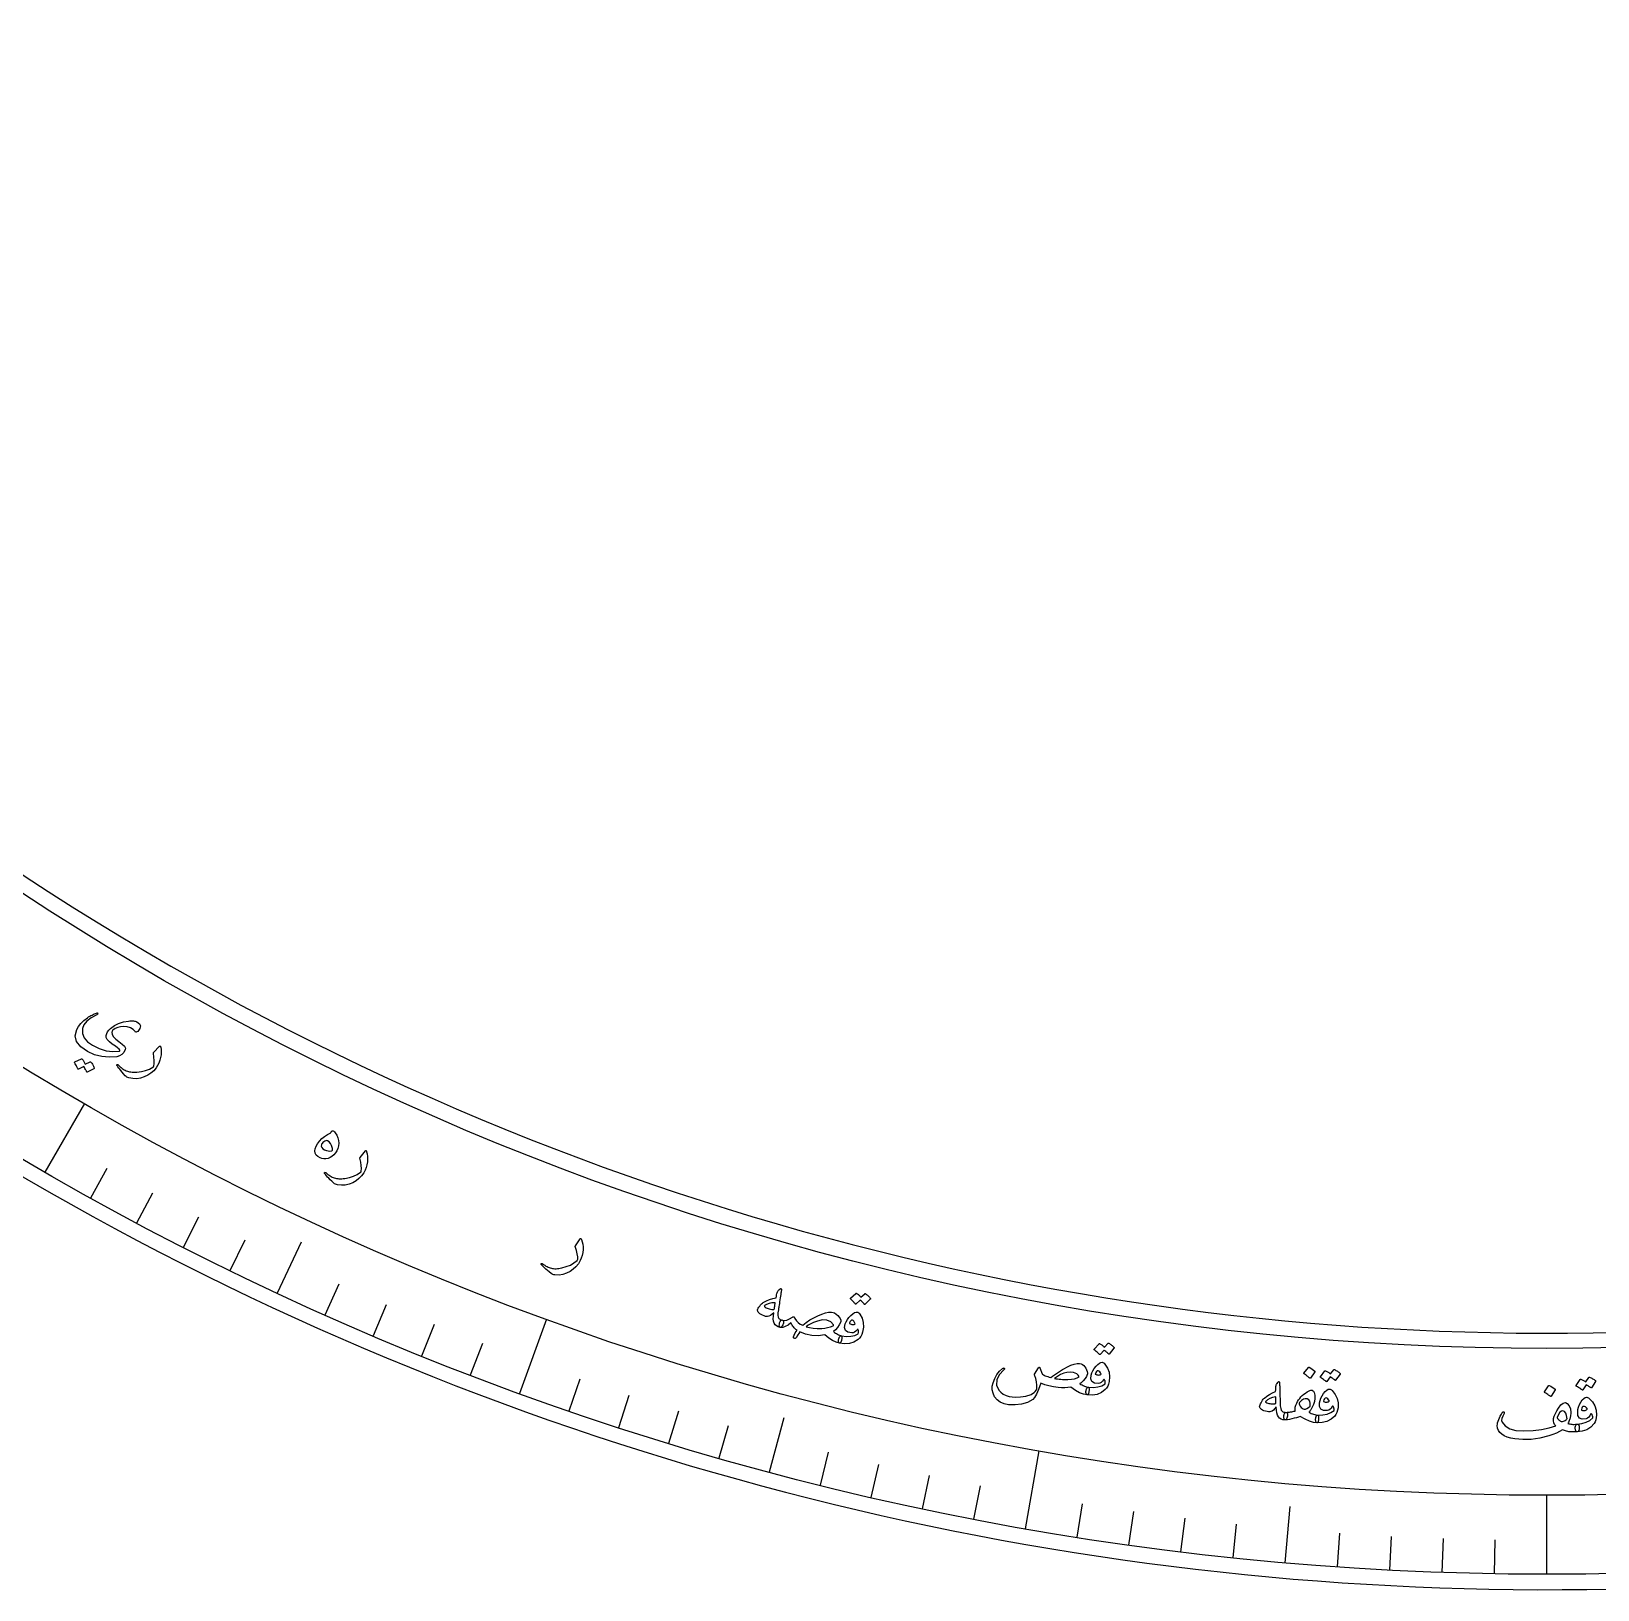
# Model space of a CAD drawing. Header units: millimetres. Extents: x -83 to 83, y -82 to 91.
# Drawn here: x -41.42 to 1.39, y -82.5 to -39.9 of the extents above; entities that cross this region are included whole.
import ezdxf

# ---------------------------------------------------------------- set-up
doc = ezdxf.new("R2010")
doc.units = ezdxf.units.MM
for name, color, linetype in [('CUT_INNER', 6, 'Continuous'), ('CUT_OUTER', 1, 'Continuous'), ('ENGRAVE', 7, 'Continuous'), ('ENGRAVE_FINE', 8, 'Continuous'), ('TEXT', 5, 'Continuous')]:
    doc.layers.add(name, color=color, linetype=linetype)

msp = doc.modelspace()

# ---------------------------------------------------------------- linework, layer by layer
at = {"layer": 'CUT_INNER'}
for centre, radius, start, end in [((-0.0003, -0.0001), 75.4873, 92.267929, 240.117327), ((0, 0), 75.4875, 240.117188, 87.539063)]:
    msp.add_arc(centre, radius, start, end, dxfattribs=at)
at = {"layer": 'CUT_OUTER'}
msp.add_arc((0, 0), 82.5, 179.648438, 0, dxfattribs=at)
at = {"layer": 'ENGRAVE'}
for points in [[(-41.0396, -71.0827), (-39.9597, -69.2122)], [(-34.6882, -74.3891), (-34.0362, -72.9909)], [(-28.0728, -77.1293), (-27.334, -75.0997)], [(-21.2437, -79.2825), (-20.8444, -77.7923)], [(-14.2529, -80.8323), (-13.8779, -78.7052)], [(0, -82.0793), (0, -79.9194)], [(-7.1537, -81.7669), (-7.0192, -80.23)]]:
    msp.add_lwpolyline(points, dxfattribs=at)
for radius in [82.0793, 79.9194, 75.9082]:
    msp.add_circle((0, 0), radius, dxfattribs=at)
at = {"layer": 'ENGRAVE_FINE'}
for points in [[(-39.7928, -71.7881), (-39.344, -70.9785)], [(-38.5339, -72.4717), (-38.0993, -71.6544)], [(-37.2632, -73.1331), (-36.843, -72.3084)], [(-35.9812, -73.7723), (-35.5754, -72.9404)], [(-33.3846, -74.9831), (-33.0081, -74.1375)], [(-32.0709, -75.5543), (-31.7092, -74.7023)], [(-30.7474, -76.1026), (-30.4007, -75.2443)], [(-29.4146, -76.6276), (-29.0828, -75.7634)], [(-26.7224, -77.6075), (-26.421, -76.7322)], [(-25.3639, -78.062), (-25.0778, -77.1817)], [(-23.9977, -78.4928), (-23.727, -77.6076)], [(-22.6241, -78.8996), (-22.369, -78.0098)], [(-19.8568, -79.6411), (-19.6328, -78.743)], [(-18.4638, -79.9756), (-18.2556, -79.0736)], [(-17.0652, -80.2856), (-16.8728, -79.3802)], [(-15.6615, -80.5712), (-15.4848, -79.6626)], [(-12.84, -81.0687), (-12.6952, -80.1545)], [(-11.4232, -81.2805), (-11.2944, -80.3638)], [(-10.0029, -81.4674), (-9.8901, -80.5487)], [(-8.5796, -81.6296), (-8.4829, -80.709)], [(-5.7256, -81.8793), (-5.661, -80.9559)], [(-4.2957, -81.9668), (-4.2473, -81.0424)], [(-2.8645, -82.0292), (-2.8322, -81.1042)], [(-1.4325, -82.0667), (-1.4163, -81.1412)]]:
    msp.add_lwpolyline(points, dxfattribs=at)
at = {"layer": 'TEXT'}
for points in [[(-38.5837, -67.2406), (-38.6358, -67.1819), (-38.7073, -67.1396), (-38.7982, -67.1136), (-38.9085, -67.1039), (-38.9861, -67.1105), (-39.0589, -67.1299), (-39.1268, -67.1621), (-39.1899, -67.2071), (-39.1998, -67.2178), (-39.2074, -67.2303), (-39.2129, -67.2448), (-39.2161, -67.2613), (-39.2093, -67.3224), (-39.1748, -67.3855), (-39.1126, -67.4506), (-39.0227, -67.5176), (-38.9334, -67.5827), (-38.8747, -67.6409), (-38.8469, -67.6923), (-38.8498, -67.737), (-38.8898, -67.8111), (-38.9416, -67.8679), (-39.0052, -67.9072), (-39.0806, -67.9291), (-39.2892, -67.9441), (-39.4924, -67.9261), (-39.69, -67.8752), (-39.8818, -67.7913), (-40.0693, -67.6625), (-40.1807, -67.5179), (-40.2161, -67.3578), (-40.1757, -67.1824), (-40.1302, -67.1), (-40.0661, -67.0194), (-39.9835, -66.9404), (-39.8824, -66.863), (-39.8515, -66.8432), (-39.8208, -66.8245), (-39.7904, -66.8071), (-39.7601, -66.7908), (-39.7299, -66.7757), (-39.6996, -66.7618), (-39.669, -66.7489), (-39.6383, -66.7371), (-39.6235, -66.7335), (-39.6129, -66.7348), (-39.6065, -66.7409), (-39.6043, -66.7519), (-39.606, -66.763), (-39.6104, -66.7724), (-39.6176, -66.7803), (-39.6275, -66.7865), (-39.7871, -66.8694), (-39.906, -66.9591), (-39.9841, -67.0556), (-40.0212, -67.159), (-40.0207, -67.2916), (-39.9755, -67.4117), (-39.8854, -67.5193), (-39.7505, -67.6142), (-39.5605, -67.7063), (-39.3751, -67.7648), (-39.1947, -67.7895), (-39.0193, -67.7807), (-39.0076, -67.7781), (-39.0007, -67.7727), (-38.9985, -67.7647), (-39.0012, -67.7538), (-39.0207, -67.7253), (-39.0612, -67.6873), (-39.1226, -67.6398), (-39.205, -67.5828), (-39.2866, -67.521), (-39.3418, -67.4618), (-39.3706, -67.4052), (-39.3731, -67.3513), (-39.358, -67.2985), (-39.3331, -67.2484), (-39.2984, -67.2011), (-39.2539, -67.1564), (-39.149, -67.0789), (-39.0319, -67.0195), (-38.9025, -66.9781), (-38.761, -66.9547), (-38.7247, -66.9507), (-38.6906, -66.9487), (-38.6587, -66.9488), (-38.629, -66.951), (-38.6016, -66.955), (-38.5764, -66.9607), (-38.5535, -66.9681), (-38.5329, -66.9771), (-38.4612, -67.0278), (-38.4338, -67.0878), (-38.4508, -67.1574), (-38.5123, -67.2363), (-38.5348, -67.2542), (-38.5542, -67.2609), (-38.5705, -67.2563), (-38.5837, -67.2406)], [(-39.8132, -68.0669), (-39.8092, -68.0659), (-39.8048, -68.0665), (-39.7999, -68.0687), (-39.7947, -68.0724), (-39.7791, -68.0914), (-39.7645, -68.1107), (-39.7511, -68.1304), (-39.7387, -68.1505), (-39.7273, -68.1712), (-39.7168, -68.1926), (-39.7073, -68.2149), (-39.6987, -68.2379), (-39.698, -68.2438), (-39.6991, -68.249), (-39.7022, -68.2534), (-39.7072, -68.257), (-39.8927, -68.3518), (-39.8966, -68.3523), (-39.9005, -68.35), (-39.9045, -68.3449), (-39.9087, -68.3372), (-39.9109, -68.3309), (-39.9152, -68.3216), (-39.9215, -68.3094), (-39.9297, -68.2941), (-39.94, -68.2757), (-39.9524, -68.2538), (-39.9668, -68.2286), (-39.9833, -68.1999), (-40.1292, -68.2721), (-40.1349, -68.2737), (-40.1399, -68.2719), (-40.1444, -68.2667), (-40.1483, -68.2582), (-40.1516, -68.2509), (-40.1571, -68.2397), (-40.1647, -68.2245), (-40.1744, -68.2054), (-40.1865, -68.1822), (-40.2012, -68.1548), (-40.2184, -68.1232), (-40.2383, -68.0873), (-40.2397, -68.0825), (-40.2393, -68.0787), (-40.2372, -68.0759), (-40.2333, -68.0742), (-40.0488, -67.9875), (-40.0448, -67.9865), (-40.0404, -67.9871), (-40.0356, -67.9893), (-40.0303, -67.993), (-40.0166, -68.0084), (-40.0039, -68.0243), (-39.9922, -68.0408), (-39.9815, -68.0579), (-39.9718, -68.0754), (-39.9629, -68.0932), (-39.9549, -68.1114), (-39.9477, -68.1299)], [(-37.9155, -67.6435), (-37.9123, -67.6404), (-37.9093, -67.6383), (-37.9065, -67.6371), (-37.9038, -67.6368), (-37.8979, -67.6394), (-37.8924, -67.6458), (-37.8874, -67.6559), (-37.8827, -67.6697), (-37.8705, -67.7339), (-37.8671, -67.8021), (-37.8724, -67.8743), (-37.8865, -67.9505), (-37.908, -68.0289), (-37.9356, -68.1027), (-37.9691, -68.1718), (-38.0087, -68.2363), (-38.0751, -68.3132), (-38.1512, -68.38), (-38.2372, -68.4368), (-38.3329, -68.4834), (-38.4351, -68.5169), (-38.5394, -68.5322), (-38.6456, -68.5295), (-38.7539, -68.5086), (-38.7812, -68.5), (-38.8063, -68.4875), (-38.8294, -68.4713), (-38.8503, -68.4513), (-38.8954, -68.4001), (-38.9358, -68.3532), (-38.9715, -68.3109), (-39.0026, -68.273), (-39.0288, -68.2397), (-39.05, -68.211), (-39.0664, -68.1869), (-39.0779, -68.1674), (-39.0797, -68.1624), (-39.0805, -68.158), (-39.0803, -68.1541), (-39.0791, -68.1508), (-39.0765, -68.1471), (-39.0732, -68.1442), (-39.0694, -68.1419), (-39.065, -68.1403), (-39.0602, -68.1398), (-39.0554, -68.1411), (-39.0505, -68.1441), (-39.0456, -68.1487), (-39.0162, -68.1777), (-38.9874, -68.2043), (-38.9592, -68.2283), (-38.9316, -68.2498), (-38.9042, -68.2689), (-38.877, -68.2859), (-38.8498, -68.3006), (-38.8227, -68.3131), (-38.7946, -68.3236), (-38.7644, -68.3326), (-38.7321, -68.3399), (-38.6977, -68.3455), (-38.6612, -68.3494), (-38.6224, -68.3513), (-38.5814, -68.3514), (-38.5382, -68.3495), (-38.4122, -68.336), (-38.2962, -68.3096), (-38.1901, -68.2701), (-38.0939, -68.2178), (-38.087, -68.2131), (-38.081, -68.2065), (-38.076, -68.1981), (-38.0719, -68.1879), (-38.0615, -68.1195), (-38.0598, -68.038), (-38.0665, -67.9435), (-38.0816, -67.836), (-38.0815, -67.8298), (-38.0806, -67.8247), (-38.079, -67.8206), (-38.0766, -67.8176)], [(-33.196, -69.9603), (-33.1743, -69.9605), (-33.1534, -69.9683), (-33.1332, -69.9838), (-33.1138, -70.0069), (-33.0717, -70.0775), (-33.0418, -70.1493), (-33.0242, -70.2223), (-33.0188, -70.2965), (-33.0247, -70.3685), (-33.0419, -70.4367), (-33.0705, -70.5012), (-33.1103, -70.562), (-33.1551, -70.6135), (-33.2034, -70.6553), (-33.2551, -70.6875), (-33.3105, -70.7101), (-33.3668, -70.7226), (-33.4218, -70.7245), (-33.4754, -70.716), (-33.5275, -70.6969), (-33.5905, -70.6612), (-33.6351, -70.6176), (-33.661, -70.5663), (-33.6685, -70.5071), (-33.6595, -70.4438), (-33.6355, -70.3777), (-33.5964, -70.309), (-33.5423, -70.2375), (-33.4766, -70.1679), (-33.4038, -70.1067), (-33.3241, -70.054), (-33.2372, -70.0097), (-33.2339, -70.0073), (-33.2299, -70.0023), (-33.2254, -69.9947), (-33.2202, -69.9845), (-33.2143, -69.9736), (-33.2082, -69.966), (-33.2021, -69.9615), (-33.196, -69.9603)], [(-33.21, -70.5024), (-33.1961, -70.4955), (-33.1883, -70.482), (-33.1866, -70.4618), (-33.191, -70.4348), (-33.2146, -70.3593), (-33.2442, -70.3), (-33.2798, -70.257), (-33.3215, -70.2302), (-33.3444, -70.2239), (-33.3693, -70.226), (-33.3963, -70.2363), (-33.4253, -70.255), (-33.452, -70.2772), (-33.4722, -70.2984), (-33.4858, -70.3186), (-33.4928, -70.3378), (-33.4943, -70.3785), (-33.4807, -70.4145), (-33.452, -70.4458), (-33.4083, -70.4725), (-33.3559, -70.4933), (-33.3054, -70.5052), (-33.2568, -70.5082), (-33.21, -70.5024)], [(-32.2894, -70.5026), (-32.2865, -70.4993), (-32.2837, -70.497), (-32.281, -70.4955), (-32.2783, -70.495), (-32.2722, -70.4971), (-32.2662, -70.5031), (-32.2604, -70.5127), (-32.2546, -70.5261), (-32.2372, -70.5891), (-32.2282, -70.6568), (-32.2277, -70.7291), (-32.2355, -70.8062), (-32.2506, -70.8862), (-32.2721, -70.9619), (-32.2999, -71.0336), (-32.3341, -71.1011), (-32.394, -71.1831), (-32.4645, -71.2559), (-32.5455, -71.3194), (-32.6371, -71.3737), (-32.7363, -71.4153), (-32.839, -71.4392), (-32.9451, -71.4451), (-33.0547, -71.4331), (-33.0826, -71.4266), (-33.1087, -71.4163), (-33.1329, -71.402), (-33.1554, -71.3838), (-33.2046, -71.3364), (-33.2487, -71.293), (-33.2877, -71.2537), (-33.3217, -71.2185), (-33.3505, -71.1874), (-33.3741, -71.1605), (-33.3923, -71.1378), (-33.4053, -71.1194), (-33.4075, -71.1145), (-33.4087, -71.1101), (-33.4088, -71.1063), (-33.4079, -71.1029), (-33.4056, -71.099), (-33.4026, -71.0958), (-33.399, -71.0932), (-33.3947, -71.0912), (-33.39, -71.0904), (-33.3851, -71.0913), (-33.38, -71.0938), (-33.3747, -71.0981), (-33.3431, -71.1246), (-33.3122, -71.1487), (-33.2821, -71.1703), (-33.2528, -71.1895), (-33.224, -71.2064), (-33.1955, -71.2211), (-33.1672, -71.2335), (-33.1392, -71.2438), (-33.1103, -71.252), (-33.0795, -71.2585), (-33.0467, -71.2631), (-33.012, -71.2659), (-32.9752, -71.2668), (-32.9364, -71.2656), (-32.8955, -71.2623), (-32.8526, -71.257), (-32.7282, -71.2333), (-32.6147, -71.1974), (-32.5122, -71.1495), (-32.4206, -71.0896), (-32.414, -71.0843), (-32.4086, -71.0773), (-32.4043, -71.0685), (-32.401, -71.0579), (-32.3963, -70.9889), (-32.4011, -70.9076), (-32.4155, -70.8139), (-32.4394, -70.708), (-32.4397, -70.7018), (-32.4392, -70.6966), (-32.4379, -70.6925), (-32.4359, -70.6893)], [(-26.4214, -72.905), (-26.4187, -72.9015), (-26.4161, -72.8989), (-26.4135, -72.8972), (-26.411, -72.8965), (-26.4047, -72.8981), (-26.3982, -72.9035), (-26.3916, -72.9127), (-26.3848, -72.9256), (-26.3623, -72.9869), (-26.3478, -73.0536), (-26.3413, -73.1257), (-26.3428, -73.2032), (-26.3514, -73.2841), (-26.3666, -73.3614), (-26.3884, -73.435), (-26.417, -73.5051), (-26.47, -73.5917), (-26.5343, -73.6701), (-26.6099, -73.74), (-26.6968, -73.8015), (-26.7922, -73.8512), (-26.8926, -73.8833), (-26.9979, -73.8978), (-27.108, -73.8948), (-27.1364, -73.8907), (-27.1632, -73.8825), (-27.1886, -73.8703), (-27.2124, -73.854), (-27.2653, -73.8107), (-27.3128, -73.7711), (-27.3549, -73.7351), (-27.3917, -73.7028), (-27.423, -73.6741), (-27.4486, -73.6493), (-27.4687, -73.6282), (-27.4831, -73.6108), (-27.4858, -73.6062), (-27.4873, -73.6019), (-27.4877, -73.5981), (-27.487, -73.5946), (-27.4851, -73.5906), (-27.4824, -73.5871), (-27.479, -73.5842), (-27.4748, -73.5819), (-27.4702, -73.5807), (-27.4652, -73.5812), (-27.46, -73.5833), (-27.4544, -73.5871), (-27.4207, -73.611), (-27.388, -73.6325), (-27.3562, -73.6516), (-27.3254, -73.6683), (-27.2953, -73.6828), (-27.2657, -73.695), (-27.2365, -73.7052), (-27.2077, -73.7131), (-27.1783, -73.7189), (-27.1471, -73.7229), (-27.114, -73.7248), (-27.0792, -73.7248), (-27.0425, -73.7227), (-27.0039, -73.7183), (-26.9634, -73.7117), (-26.921, -73.7028), (-26.799, -73.6691), (-26.6888, -73.6241), (-26.5905, -73.5679), (-26.5041, -73.5007), (-26.498, -73.4949), (-26.4932, -73.4875), (-26.4896, -73.4783), (-26.4872, -73.4675), (-26.4881, -73.3984), (-26.4996, -73.3177), (-26.5216, -73.2256), (-26.554, -73.1219), (-26.5549, -73.1158), (-26.5548, -73.1106), (-26.5539, -73.1063), (-26.5521, -73.103)], [(-20.9505, -74.2777), (-20.9337, -74.2675), (-20.923, -74.2687), (-20.9185, -74.2813), (-20.9203, -74.3054), (-20.9226, -74.3196), (-20.9256, -74.3393), (-20.9293, -74.3645), (-20.9336, -74.3951), (-20.9388, -74.4316), (-20.9451, -74.474), (-20.9524, -74.5224), (-20.9608, -74.5768), (-20.9691, -74.6303), (-20.9765, -74.6782), (-20.9831, -74.7205), (-20.9888, -74.7571), (-20.9936, -74.788), (-20.9976, -74.8131), (-21.0007, -74.8322), (-21.0028, -74.8455), (-21.0141, -74.9296), (-21.0154, -74.9971), (-21.0065, -75.048), (-20.9875, -75.0822), (-20.9718, -75.0978), (-20.9511, -75.1109), (-20.9255, -75.1215), (-20.8951, -75.1295), (-20.8779, -75.1374), (-20.8665, -75.15), (-20.861, -75.1673), (-20.8612, -75.1892), (-20.8661, -75.2143), (-20.8738, -75.239), (-20.8844, -75.2631), (-20.8979, -75.2868), (-20.9121, -75.3062), (-20.9257, -75.3198), (-20.9385, -75.3276), (-20.9507, -75.3296), (-21.0091, -75.3127), (-21.0565, -75.2881), (-21.0931, -75.2557), (-21.1187, -75.2155), (-21.1348, -75.1626), (-21.1419, -75.097), (-21.14, -75.0186), (-21.129, -74.9274), (-21.1754, -74.9717), (-21.2192, -75.0044), (-21.2603, -75.0256), (-21.2988, -75.0352), (-21.3276, -75.0344), (-21.36, -75.028), (-21.3958, -75.0162), (-21.4353, -74.9988), (-21.4757, -74.9767), (-21.5088, -74.9549), (-21.5343, -74.9335), (-21.5525, -74.9123), (-21.5653, -74.889), (-21.5718, -74.8666), (-21.5719, -74.8451), (-21.5657, -74.8245), (-21.5531, -74.8002), (-21.5362, -74.7742), (-21.5148, -74.7464), (-21.4891, -74.7169), (-21.4615, -74.6878), (-21.4381, -74.6649), (-21.419, -74.6484), (-21.4041, -74.6381), (-21.3269, -74.6008), (-21.2452, -74.5683), (-21.1591, -74.5406), (-21.0684, -74.5178), (-21.0592, -74.4743), (-21.0509, -74.437), (-21.0434, -74.4057), (-21.0367, -74.3804), (-21.0295, -74.3597), (-21.0204, -74.3419), (-21.0095, -74.327), (-20.9967, -74.315)], [(-18.6415, -74.4078), (-18.6381, -74.4057), (-18.6338, -74.405), (-18.6287, -74.4057), (-18.6228, -74.4077), (-18.6031, -74.4214), (-18.5843, -74.4358), (-18.5664, -74.4508), (-18.5494, -74.4665), (-18.5332, -74.483), (-18.5177, -74.5005), (-18.5029, -74.5191), (-18.4887, -74.5386), (-18.4864, -74.5441), (-18.4861, -74.5494), (-18.4878, -74.5544), (-18.4915, -74.5593), (-18.6401, -74.7031), (-18.6436, -74.7046), (-18.6479, -74.7035), (-18.653, -74.6998), (-18.659, -74.6936), (-18.6628, -74.6883), (-18.6693, -74.6806), (-18.6784, -74.6707), (-18.6902, -74.6584), (-18.7048, -74.6437), (-18.7222, -74.6263), (-18.7425, -74.6063), (-18.7656, -74.5836), (-18.883, -74.6944), (-18.8879, -74.6975), (-18.8932, -74.6972), (-18.8987, -74.6935), (-18.9046, -74.6865), (-18.9097, -74.6805), (-18.9179, -74.6713), (-18.929, -74.6589), (-18.9432, -74.6434), (-18.9607, -74.6247), (-18.9818, -74.6027), (-19.0064, -74.5774), (-19.0346, -74.5487), (-19.0372, -74.5445), (-19.0379, -74.5408), (-19.0366, -74.5375), (-19.0334, -74.5348), (-18.8836, -74.3991), (-18.8801, -74.397), (-18.8758, -74.3963), (-18.8707, -74.397), (-18.8648, -74.3991), (-18.8478, -74.4099), (-18.8317, -74.4215), (-18.8163, -74.4339), (-18.8017, -74.4472), (-18.7879, -74.4612), (-18.7748, -74.4757), (-18.7625, -74.4908), (-18.7509, -74.5064)], [(-21.0911, -74.6576), (-21.1793, -74.6625), (-21.2571, -74.6771), (-21.3245, -74.7015), (-21.3817, -74.7357), (-21.3864, -74.7412), (-21.3879, -74.7471), (-21.3862, -74.7533), (-21.3814, -74.7598), (-21.361, -74.7763), (-21.3381, -74.791), (-21.3125, -74.804), (-21.2843, -74.8151), (-21.2535, -74.8243), (-21.2201, -74.8318), (-21.1841, -74.8374), (-21.1454, -74.8412), (-21.1392, -74.8411), (-21.1324, -74.8395), (-21.1248, -74.8367), (-21.1166, -74.8326), (-21.1128, -74.814), (-21.1092, -74.7945), (-21.1057, -74.7741), (-21.1024, -74.7527), (-21.0994, -74.7303), (-21.0964, -74.707), (-21.0937, -74.6828), (-21.0911, -74.6576)], [(-20.4205, -75.4487), (-20.4485, -75.4921), (-20.4711, -75.5289), (-20.4883, -75.559), (-20.5001, -75.5825), (-20.51, -75.6015), (-20.5211, -75.6157), (-20.5333, -75.6251), (-20.5466, -75.6297), (-20.5584, -75.6299), (-20.569, -75.6278), (-20.5783, -75.6233), (-20.5864, -75.6165), (-20.591, -75.5886), (-20.5768, -75.5438), (-20.5439, -75.4819), (-20.4922, -75.403), (-20.5225, -75.3831), (-20.5496, -75.3622), (-20.5734, -75.3405), (-20.5939, -75.3179), (-20.6122, -75.2934), (-20.6291, -75.2664), (-20.6446, -75.2367), (-20.6589, -75.2044), (-20.74, -75.2676), (-20.8158, -75.3095), (-20.886, -75.3302), (-20.9507, -75.3296), (-20.9619, -75.3248), (-20.9702, -75.3152), (-20.9756, -75.3006), (-20.9782, -75.2812), (-20.9771, -75.239), (-20.9699, -75.2021), (-20.9568, -75.1704), (-20.9375, -75.144), (-20.926, -75.1339), (-20.9151, -75.1281), (-20.9048, -75.1266), (-20.8951, -75.1295), (-20.8416, -75.1406), (-20.7771, -75.1305), (-20.7017, -75.0991), (-20.6155, -75.0464), (-20.6054, -75.0402), (-20.5962, -75.0373), (-20.588, -75.0378), (-20.5806, -75.0416), (-20.5766, -75.0443), (-20.5728, -75.0479), (-20.5692, -75.0524), (-20.5659, -75.0576), (-20.5625, -75.0635), (-20.559, -75.0697), (-20.5552, -75.0762), (-20.5513, -75.0831), (-20.5127, -75.1468), (-20.4645, -75.1995), (-20.4066, -75.2414), (-20.3392, -75.2723), (-20.2459, -75.1962), (-20.1458, -75.1272), (-20.0388, -75.0654), (-19.925, -75.0107), (-19.8151, -74.9667), (-19.7171, -74.9355), (-19.6309, -74.9173), (-19.5565, -74.912), (-19.5109, -74.9187), (-19.4661, -74.9362), (-19.4219, -74.9645), (-19.3785, -75.0036), (-19.3415, -75.0468), (-19.3153, -75.0902), (-19.2998, -75.1337), (-19.295, -75.1776), (-19.3405, -75.2592), (-19.3898, -75.3313), (-19.443, -75.3937), (-19.5001, -75.4464), (-19.4698, -75.4656), (-19.4404, -75.4835), (-19.4118, -75.5002), (-19.3841, -75.5156), (-19.3572, -75.5294), (-19.331, -75.5414), (-19.3056, -75.5515), (-19.2808, -75.5599), (-19.2726, -75.5657), (-19.2681, -75.578), (-19.2674, -75.5968), (-19.2704, -75.6221), (-19.2827, -75.6849), (-19.2971, -75.729), (-19.3136, -75.7544), (-19.3322, -75.7611), (-19.4247, -75.7361), (-19.5229, -75.6901), (-19.6267, -75.6232), (-19.736, -75.5353), (-19.9167, -75.5591), (-20.0912, -75.5526), (-20.2592, -75.5158), (-20.4205, -75.4487)], [(-19.4975, -75.2612), (-19.5738, -75.175), (-19.6772, -75.1303), (-19.8078, -75.1268), (-19.9659, -75.1645), (-20.0479, -75.1951), (-20.1213, -75.2299), (-20.1861, -75.2692), (-20.2423, -75.3128), (-20.1536, -75.3349), (-20.0533, -75.3496), (-19.9415, -75.3567), (-19.8183, -75.3563), (-19.737, -75.3493), (-19.6574, -75.3352), (-19.5797, -75.314), (-19.5038, -75.2857), (-19.4965, -75.2815), (-19.493, -75.276), (-19.4933, -75.2693), (-19.4975, -75.2612)], [(-18.8433, -74.9114), (-18.8286, -74.9175), (-18.8133, -74.9285), (-18.7975, -74.9443), (-18.7812, -74.9651), (-18.7175, -75.08), (-18.683, -75.2), (-18.6778, -75.3253), (-18.7019, -75.4557), (-18.7254, -75.5209), (-18.754, -75.577), (-18.7879, -75.6242), (-18.827, -75.6623), (-18.9408, -75.7328), (-19.063, -75.7728), (-19.1935, -75.7822), (-19.3322, -75.7611), (-19.345, -75.7544), (-19.3542, -75.7418), (-19.3598, -75.7232), (-19.3617, -75.6988), (-19.3614, -75.6856), (-19.3601, -75.6724), (-19.3577, -75.6592), (-19.3542, -75.6459), (-19.3501, -75.633), (-19.3457, -75.6207), (-19.341, -75.6091), (-19.336, -75.5982), (-19.3249, -75.5799), (-19.312, -75.5674), (-19.2973, -75.5607), (-19.2808, -75.5599), (-19.1449, -75.5757), (-19.0225, -75.5718), (-18.9139, -75.5482), (-18.8188, -75.5051), (-18.8148, -75.4726), (-18.8132, -75.4464), (-18.814, -75.4265), (-18.8172, -75.4127), (-18.8222, -75.4003), (-18.8274, -75.3917), (-18.8331, -75.3869), (-18.839, -75.3859), (-18.8434, -75.3863), (-18.8471, -75.3874), (-18.8502, -75.3893), (-18.8525, -75.392), (-18.8851, -75.4308), (-18.9202, -75.4583), (-18.9579, -75.4744), (-18.9981, -75.4792), (-19.1066, -75.4606), (-19.1725, -75.4131), (-19.1955, -75.3368), (-19.1757, -75.2319), (-19.1517, -75.1749), (-19.1182, -75.118), (-19.0753, -75.061), (-19.0229, -75.0041), (-18.971, -74.9569), (-18.9238, -74.9257), (-18.8812, -74.9105), (-18.8433, -74.9114)], [(-18.9777, -75.1345), (-19.0014, -75.1352), (-19.0231, -75.1475), (-19.0426, -75.1712), (-19.06, -75.2065), (-19.0613, -75.2124), (-19.062, -75.2167), (-19.0619, -75.2194), (-19.0612, -75.2205), (-19.0401, -75.2317), (-19.0181, -75.2404), (-18.9952, -75.2466), (-18.9713, -75.2504), (-18.9497, -75.2512), (-18.9313, -75.2492), (-18.9159, -75.2442), (-18.9037, -75.2365), (-18.9198, -75.1942), (-18.9375, -75.1631), (-18.9568, -75.1432), (-18.9777, -75.1345)], [(-11.9956, -75.7637), (-11.9924, -75.7612), (-11.9882, -75.7602), (-11.983, -75.7604), (-11.9769, -75.7619), (-11.9561, -75.7738), (-11.9361, -75.7865), (-11.917, -75.7999), (-11.8987, -75.814), (-11.8811, -75.829), (-11.8641, -75.8451), (-11.8477, -75.8622), (-11.8318, -75.8805), (-11.8291, -75.8857), (-11.8283, -75.891), (-11.8295, -75.8962), (-11.8328, -75.9013), (-11.9681, -76.0576), (-11.9715, -76.0595), (-11.9758, -76.0588), (-11.9813, -76.0556), (-11.9877, -76.0499), (-11.992, -76.0449), (-11.9991, -76.0379), (-12.0091, -76.0288), (-12.022, -76.0176), (-12.0378, -76.0042), (-12.0566, -75.9885), (-12.0786, -75.9703), (-12.1036, -75.9497), (-12.2108, -76.0705), (-12.2155, -76.074), (-12.2207, -76.0741), (-12.2266, -76.071), (-12.2331, -76.0646), (-12.2387, -76.059), (-12.2476, -76.0505), (-12.2598, -76.0392), (-12.2753, -76.025), (-12.2944, -76.0079), (-12.3173, -75.9879), (-12.3441, -75.9648), (-12.3747, -75.9388), (-12.3777, -75.9348), (-12.3786, -75.9311), (-12.3777, -75.9278), (-12.3747, -75.9248), (-12.2375, -75.7764), (-12.2342, -75.774), (-12.23, -75.7729), (-12.2248, -75.7732), (-12.2187, -75.7747), (-12.2009, -75.784), (-12.1838, -75.7941), (-12.1674, -75.8051), (-12.1517, -75.8171), (-12.1367, -75.8298), (-12.1224, -75.8431), (-12.1088, -75.857), (-12.0958, -75.8716)], [(-13.3541, -76.9766), (-13.4854, -76.9577), (-13.6092, -76.9314), (-13.7255, -76.8977), (-13.8343, -76.8566), (-13.8939, -77.0273), (-13.95, -77.1581), (-14.0025, -77.2492), (-14.0515, -77.3004), (-14.1988, -77.3789), (-14.3581, -77.4288), (-14.5292, -77.4501), (-14.7121, -77.4428), (-14.8374, -77.4177), (-14.9428, -77.3727), (-15.0282, -77.308), (-15.0935, -77.2236), (-15.1371, -77.1301), (-15.1589, -77.0356), (-15.159, -76.94), (-15.1376, -76.8434), (-15.0911, -76.7253), (-15.0318, -76.6208), (-14.9596, -76.5301), (-14.8746, -76.4529), (-14.8639, -76.445), (-14.8545, -76.4404), (-14.8463, -76.439), (-14.8393, -76.441), (-14.8329, -76.4451), (-14.8287, -76.4501), (-14.8268, -76.4557), (-14.827, -76.4622), (-14.829, -76.469), (-14.8325, -76.4758), (-14.8376, -76.4826), (-14.844, -76.4894), (-14.9728, -76.6292), (-15.0381, -76.7677), (-15.0398, -76.9052), (-14.9773, -77.0417), (-14.9242, -77.1045), (-14.8591, -77.1545), (-14.782, -77.1918), (-14.6929, -77.2163), (-14.537, -77.2353), (-14.3857, -77.2324), (-14.239, -77.2075), (-14.0971, -77.1607), (-14.0553, -77.1389), (-14.0172, -77.1114), (-13.9828, -77.0782), (-13.9521, -77.0393), (-13.9483, -77.0336), (-13.9457, -77.0264), (-13.9443, -77.0179), (-13.9441, -77.008), (-13.9424, -76.9085), (-13.9511, -76.8162), (-13.9702, -76.7311), (-13.9997, -76.6531), (-14.005, -76.6398), (-14.0074, -76.6282), (-14.007, -76.6184), (-14.0036, -76.6102), (-13.8992, -76.4369), (-13.8918, -76.428), (-13.8848, -76.4219), (-13.8784, -76.4187), (-13.8724, -76.4183), (-13.8681, -76.4201), (-13.8641, -76.4239), (-13.8604, -76.4297), (-13.8572, -76.4375), (-13.799, -76.5957), (-13.7821, -76.6099), (-13.7615, -76.6236), (-13.7371, -76.6367), (-13.7089, -76.6494), (-13.6772, -76.6618), (-13.642, -76.6742), (-13.6035, -76.6866), (-13.5617, -76.699), (-13.5108, -76.6604), (-13.4588, -76.6228), (-13.4058, -76.5863), (-13.3516, -76.5508), (-13.2964, -76.5164), (-13.2402, -76.483), (-13.1828, -76.4506), (-13.1243, -76.4192), (-13.0138, -76.3665), (-12.9181, -76.3315), (-12.8372, -76.3144), (-12.771, -76.3153), (-12.73, -76.3264), (-12.6928, -76.3453), (-12.6596, -76.372), (-12.6302, -76.4066), (-12.6044, -76.4471), (-12.5838, -76.4891), (-12.5684, -76.5325), (-12.5581, -76.5775), (-12.5576, -76.586), (-12.558, -76.595), (-12.5594, -76.6044), (-12.5618, -76.6143), (-12.5847, -76.6693), (-12.6218, -76.7272), (-12.6732, -76.788), (-12.7389, -76.8517), (-12.7477, -76.8578), (-12.7554, -76.8629), (-12.7621, -76.8671), (-12.7678, -76.8703), (-12.735, -76.8879), (-12.7031, -76.9041), (-12.6721, -76.9188), (-12.642, -76.932), (-12.6128, -76.9435), (-12.5846, -76.9534), (-12.5572, -76.9614), (-12.5306, -76.9677), (-12.5219, -76.9728), (-12.5164, -76.9846), (-12.514, -77.0033), (-12.5148, -77.0287), (-12.5214, -77.0924), (-12.5319, -77.1376), (-12.5461, -77.1643), (-12.564, -77.1727), (-12.6638, -77.1559), (-12.7721, -77.1157), (-12.8887, -77.052), (-13.0136, -76.9648), (-13.0923, -76.9769), (-13.1753, -76.9829), (-13.2626, -76.9828), (-13.3541, -76.9766)], [(-12.9364, -76.5636), (-13.0309, -76.5549), (-13.1213, -76.5614), (-13.2076, -76.5831), (-13.2899, -76.6201), (-13.4585, -76.7266), (-13.4182, -76.7341), (-13.3765, -76.7403), (-13.3334, -76.7453), (-13.2889, -76.7491), (-13.2427, -76.7517), (-13.1946, -76.7531), (-13.1445, -76.7533), (-13.0925, -76.7524), (-12.9927, -76.746), (-12.9075, -76.7323), (-12.837, -76.7113), (-12.7811, -76.6832), (-12.8133, -76.6369), (-12.8499, -76.6016), (-12.8909, -76.5771), (-12.9364, -76.5636)], [(-12.1521, -76.2831), (-12.1369, -76.2879), (-12.1208, -76.2975), (-12.1036, -76.3119), (-12.0855, -76.3311), (-12.0119, -76.4399), (-11.9669, -76.5565), (-11.9507, -76.6807), (-11.9632, -76.8128), (-11.9808, -76.8798), (-12.0044, -76.9383), (-12.034, -76.9882), (-12.0696, -77.0297), (-12.1767, -77.1099), (-12.2948, -77.1605), (-12.424, -77.1815), (-12.564, -77.1727), (-12.5774, -77.1671), (-12.5876, -77.1554), (-12.5948, -77.1374), (-12.599, -77.1132), (-12.5998, -77.1001), (-12.5996, -77.0868), (-12.5984, -77.0734), (-12.5961, -77.0599), (-12.5931, -77.0466), (-12.5898, -77.034), (-12.5862, -77.0221), (-12.5822, -77.0107), (-12.5728, -76.9915), (-12.561, -76.9779), (-12.547, -76.97), (-12.5306, -76.9677), (-12.3938, -76.9714), (-12.2723, -76.9567), (-12.1661, -76.9237), (-12.0753, -76.8723), (-12.0741, -76.8396), (-12.0748, -76.8134), (-12.0774, -76.7936), (-12.0818, -76.7802), (-12.0879, -76.7683), (-12.0939, -76.7602), (-12.0999, -76.7559), (-12.1059, -76.7554), (-12.1103, -76.7561), (-12.1139, -76.7576), (-12.1167, -76.7598), (-12.1188, -76.7627), (-12.1478, -76.8042), (-12.1804, -76.8347), (-12.2165, -76.8541), (-12.2561, -76.8624), (-12.3659, -76.8534), (-12.4357, -76.8119), (-12.4653, -76.738), (-12.4549, -76.6317), (-12.436, -76.5728), (-12.4077, -76.5132), (-12.3699, -76.4526), (-12.3228, -76.3913), (-12.2753, -76.3397), (-12.231, -76.3044), (-12.1899, -76.2856), (-12.1521, -76.2831)], [(-12.2663, -76.5173), (-12.2899, -76.52), (-12.3103, -76.5341), (-12.3277, -76.5595), (-12.3419, -76.5962), (-12.3427, -76.6022), (-12.343, -76.6066), (-12.3427, -76.6093), (-12.3418, -76.6103), (-12.3198, -76.6195), (-12.2971, -76.6262), (-12.2738, -76.6304), (-12.2497, -76.6321), (-12.2281, -76.631), (-12.2099, -76.6273), (-12.195, -76.6211), (-12.1836, -76.6122), (-12.2033, -76.5716), (-12.2237, -76.5422), (-12.2447, -76.5241), (-12.2663, -76.5173)], [(-6.5171, -76.4231), (-6.514, -76.4205), (-6.5099, -76.4191), (-6.5047, -76.4189), (-6.4986, -76.4201), (-6.456, -76.4419), (-6.4163, -76.4675), (-6.3795, -76.4969), (-6.3456, -76.5302), (-6.3424, -76.535), (-6.3412, -76.5398), (-6.342, -76.5443), (-6.3448, -76.5487), (-6.4663, -76.7146), (-6.4706, -76.7184), (-6.4758, -76.719), (-6.4819, -76.7163), (-6.4889, -76.7103), (-6.4949, -76.7052), (-6.5044, -76.6974), (-6.5174, -76.6871), (-6.5339, -76.6741), (-6.5542, -76.6585), (-6.5786, -76.6402), (-6.607, -76.6192), (-6.6394, -76.5955), (-6.6437, -76.5917), (-6.6456, -76.5881), (-6.6453, -76.5846), (-6.6428, -76.5814)], [(-5.828, -76.4857), (-5.8249, -76.483), (-5.8208, -76.4816), (-5.8157, -76.4814), (-5.8095, -76.4825), (-5.7878, -76.4926), (-5.7669, -76.5036), (-5.7467, -76.5154), (-5.7273, -76.528), (-5.7085, -76.5415), (-5.6903, -76.5562), (-5.6725, -76.572), (-5.6553, -76.5889), (-5.6521, -76.5939), (-5.6509, -76.599), (-5.6517, -76.6043), (-5.6546, -76.6098), (-5.7768, -76.7765), (-5.78, -76.7786), (-5.7844, -76.7782), (-5.7901, -76.7755), (-5.797, -76.7703), (-5.8016, -76.7657), (-5.8093, -76.7593), (-5.82, -76.751), (-5.8337, -76.741), (-5.8505, -76.7289), (-5.8706, -76.7147), (-5.894, -76.6984), (-5.9206, -76.6799), (-6.0177, -76.8089), (-6.022, -76.8128), (-6.0272, -76.8134), (-6.0333, -76.8107), (-6.0403, -76.8048), (-6.0464, -76.7997), (-6.0559, -76.792), (-6.069, -76.7817), (-6.0856, -76.7688), (-6.106, -76.7533), (-6.1305, -76.7352), (-6.159, -76.7144), (-6.1917, -76.6909), (-6.1949, -76.6872), (-6.1962, -76.6836), (-6.1955, -76.6802), (-6.1928, -76.6769), (-6.068, -76.5179), (-6.0649, -76.5153), (-6.0608, -76.5139), (-6.0557, -76.5137), (-6.0495, -76.5148), (-6.031, -76.5225), (-6.0131, -76.5312), (-5.9958, -76.5409), (-5.9792, -76.5515), (-5.9633, -76.563), (-5.9479, -76.5751), (-5.9332, -76.5879), (-5.9191, -76.6013)], [(-7.342, -76.8258), (-7.3273, -76.8127), (-7.3166, -76.812), (-7.3099, -76.8236), (-7.3073, -76.8476), (-7.3071, -76.862), (-7.3065, -76.8819), (-7.3057, -76.9073), (-7.3044, -76.9383), (-7.303, -76.9751), (-7.3016, -77.0179), (-7.3002, -77.0669), (-7.2988, -77.1219), (-7.2973, -77.176), (-7.296, -77.2244), (-7.2949, -77.2672), (-7.294, -77.3043), (-7.2933, -77.3356), (-7.2927, -77.3609), (-7.2923, -77.3803), (-7.292, -77.3937), (-7.2882, -77.4785), (-7.2773, -77.5452), (-7.2595, -77.5936), (-7.2347, -77.6239), (-7.2164, -77.6364), (-7.1938, -77.6456), (-7.1667, -77.6515), (-7.1353, -77.6539), (-7.117, -77.6586), (-7.1035, -77.669), (-7.095, -77.685), (-7.0913, -77.7066), (-7.0916, -77.7322), (-7.0948, -77.7578), (-7.1009, -77.7835), (-7.11, -77.8092), (-7.1205, -77.8308), (-7.1314, -77.8466), (-7.1427, -77.8566), (-7.1543, -77.8607), (-7.2147, -77.8546), (-7.2658, -77.8388), (-7.3076, -77.8135), (-7.3399, -77.7785), (-7.3653, -77.7294), (-7.384, -77.666), (-7.3961, -77.5885), (-7.4015, -77.4969), (-7.4393, -77.5488), (-7.4765, -77.5888), (-7.5132, -77.617), (-7.5494, -77.6333), (-7.5779, -77.6376), (-7.6108, -77.6372), (-7.6483, -77.6319), (-7.6902, -77.6218), (-7.7339, -77.6073), (-7.7703, -77.5918), (-7.7993, -77.5753), (-7.8209, -77.5577), (-7.8377, -77.537), (-7.8481, -77.5161), (-7.8521, -77.495), (-7.8496, -77.4737), (-7.8416, -77.4475), (-7.8296, -77.4189), (-7.8135, -77.3877), (-7.7935, -77.3541), (-7.7715, -77.3205), (-7.7526, -77.2939), (-7.7368, -77.2741), (-7.7239, -77.2614), (-7.6546, -77.2109), (-7.5801, -77.1643), (-7.5002, -77.1217), (-7.4151, -77.083), (-7.4139, -77.0386), (-7.4123, -77.0004), (-7.4105, -76.9683), (-7.4085, -76.9422), (-7.4051, -76.9205), (-7.3994, -76.9014), (-7.3913, -76.8848), (-7.3809, -76.8707)], [(-5.942, -77.0161), (-5.9264, -77.0196), (-5.9095, -77.0279), (-5.8913, -77.0409), (-5.8716, -77.0586), (-5.7895, -77.1611), (-5.7353, -77.2736), (-5.709, -77.3961), (-5.7108, -77.5287), (-5.7229, -77.597), (-5.7417, -77.6572), (-5.7672, -77.7094), (-5.7993, -77.7535), (-5.8996, -77.8422), (-6.0132, -77.9022), (-6.1403, -77.9335), (-6.2805, -77.9361), (-6.2943, -77.9316), (-6.3055, -77.9207), (-6.3141, -77.9034), (-6.3202, -77.8796), (-6.3221, -77.8666), (-6.323, -77.8533), (-6.3228, -77.8399), (-6.3217, -77.8263), (-6.3198, -77.8128), (-6.3175, -77.8), (-6.3148, -77.7877), (-6.3118, -77.7761), (-6.3039, -77.7562), (-6.2933, -77.7417), (-6.28, -77.7327), (-6.2639, -77.7291), (-6.1272, -77.7217), (-6.0073, -77.6973), (-5.9041, -77.6557), (-5.8177, -77.5971), (-5.8192, -77.5645), (-5.822, -77.5384), (-5.8262, -77.5189), (-5.8317, -77.5059), (-5.8387, -77.4945), (-5.8453, -77.4869), (-5.8517, -77.4831), (-5.8577, -77.4831), (-5.862, -77.4842), (-5.8655, -77.486), (-5.8681, -77.4884), (-5.8699, -77.4914), (-5.8955, -77.5352), (-5.9255, -77.5682), (-5.9599, -77.5904), (-5.9987, -77.6019), (-6.1089, -77.6018), (-6.1818, -77.5661), (-6.2174, -77.4948), (-6.2156, -77.3881), (-6.2015, -77.3278), (-6.1781, -77.2661), (-6.1454, -77.2027), (-6.1033, -77.1378), (-6.0601, -77.0824), (-6.0188, -77.0437), (-5.9795, -77.0216), (-5.942, -77.0161)], [(0.0411, -76.9266), (0.0439, -76.9237), (0.0479, -76.922), (0.0531, -76.9214), (0.0593, -76.922), (0.1037, -76.9401), (0.1456, -76.9622), (0.1849, -76.9884), (0.2217, -77.0186), (0.2253, -77.0232), (0.2268, -77.0278), (0.2264, -77.0324), (0.224, -77.037), (0.1168, -77.2126), (0.1128, -77.2168), (0.1077, -77.2178), (0.1014, -77.2157), (0.0939, -77.2103), (0.0875, -77.2057), (0.0773, -77.1988), (0.0634, -77.1896), (0.0458, -77.1781), (0.0242, -77.1643), (-0.0017, -77.1481), (-0.0319, -77.1296), (-0.0664, -77.1089), (-0.0709, -77.1054), (-0.0732, -77.1019), (-0.0732, -77.0985), (-0.0709, -77.095)], [(1.1426, -76.6989), (1.1454, -76.696), (1.1493, -76.6942), (1.1544, -76.6935), (1.1607, -76.694), (1.1832, -76.7022), (1.2051, -76.7112), (1.2262, -76.7211), (1.2467, -76.7319), (1.2666, -76.7437), (1.2861, -76.7566), (1.3052, -76.7707), (1.3239, -76.786), (1.3276, -76.7907), (1.3292, -76.7957), (1.3289, -76.801), (1.3265, -76.8067), (1.2199, -76.9838), (1.217, -76.9862), (1.2125, -76.9863), (1.2067, -76.9841), (1.1993, -76.9796), (1.1942, -76.9754), (1.186, -76.9697), (1.1746, -76.9624), (1.1601, -76.9536), (1.1422, -76.9431), (1.1209, -76.9308), (1.0962, -76.9167), (1.068, -76.9007), (0.983, -77.038), (0.9791, -77.0422), (0.9739, -77.0433), (0.9676, -77.0412), (0.9601, -77.036), (0.9536, -77.0315), (0.9434, -77.0247), (0.9294, -77.0156), (0.9117, -77.0043), (0.89, -76.9907), (0.864, -76.9748), (0.8337, -76.9567), (0.799, -76.9363), (0.7954, -76.9329), (0.7938, -76.9294), (0.7942, -76.926), (0.7966, -76.9225), (0.9065, -76.7528), (0.9093, -76.7499), (0.9133, -76.7481), (0.9184, -76.7475), (0.9246, -76.748), (0.9438, -76.754), (0.9624, -76.7611), (0.9804, -76.7691), (0.9979, -76.7782), (1.0149, -76.7882), (1.0312, -76.7988), (1.0471, -76.8102), (1.0623, -76.8223)], [(-7.4125, -77.2246), (-7.4984, -77.2452), (-7.5723, -77.2735), (-7.6343, -77.3095), (-7.6844, -77.3534), (-7.6881, -77.3597), (-7.6885, -77.3658), (-7.6858, -77.3715), (-7.6798, -77.3771), (-7.6569, -77.3897), (-7.6317, -77.4001), (-7.6042, -77.4082), (-7.5745, -77.4141), (-7.5425, -77.4177), (-7.5083, -77.4191), (-7.4718, -77.4182), (-7.4331, -77.4151), (-7.4271, -77.4138), (-7.4206, -77.411), (-7.4137, -77.4069), (-7.4063, -77.4014), (-7.4059, -77.3825), (-7.4058, -77.3626), (-7.4061, -77.3419), (-7.4067, -77.3202), (-7.4076, -77.2977), (-7.4089, -77.2742), (-7.4106, -77.2499), (-7.4125, -77.2246)], [(-6.4275, -77.0466), (-6.4242, -77.0469), (-6.4212, -77.0474), (-6.4186, -77.048), (-6.4162, -77.0487), (-6.4139, -77.0495), (-6.4117, -77.0505), (-6.4095, -77.0516), (-6.4073, -77.0529), (-6.384, -77.0758), (-6.3662, -77.1055), (-6.3538, -77.142), (-6.3468, -77.1852), (-6.3452, -77.2721), (-6.3556, -77.3553), (-6.3782, -77.4349), (-6.413, -77.5109), (-6.4228, -77.5286), (-6.4333, -77.5462), (-6.4443, -77.5638), (-6.4559, -77.5814), (-6.4681, -77.5989), (-6.4808, -77.6164), (-6.4942, -77.6338), (-6.5081, -77.6511), (-6.474, -77.6661), (-6.4409, -77.6796), (-6.4088, -77.6917), (-6.3778, -77.7024), (-6.3478, -77.7116), (-6.3188, -77.7191), (-6.2908, -77.7249), (-6.2639, -77.7291), (-6.2538, -77.7335), (-6.2466, -77.7449), (-6.2422, -77.7634), (-6.2408, -77.7888), (-6.2424, -77.8528), (-6.2496, -77.8986), (-6.2623, -77.9264), (-6.2805, -77.9361), (-6.3796, -77.9274), (-6.4902, -77.8957), (-6.6121, -77.8409), (-6.7452, -77.7629), (-6.7937, -77.7807), (-6.8477, -77.7979), (-6.9072, -77.8147), (-6.9723, -77.8309), (-7.0371, -77.8453), (-7.0891, -77.8551), (-7.1282, -77.8602), (-7.1543, -77.8607), (-7.167, -77.8564), (-7.1774, -77.8458), (-7.1854, -77.8292), (-7.1912, -77.8063), (-7.193, -77.7934), (-7.1938, -77.7806), (-7.1935, -77.7679), (-7.1923, -77.7553), (-7.1903, -77.7427), (-7.1879, -77.7302), (-7.1851, -77.7177), (-7.1819, -77.7052), (-7.1728, -77.6826), (-7.162, -77.6665), (-7.1495, -77.657), (-7.1353, -77.6539), (-7.1018, -77.651), (-7.0691, -77.6475), (-7.0372, -77.6435), (-7.0062, -77.639), (-6.9757, -77.634), (-6.9454, -77.6286), (-6.9154, -77.6226), (-6.8857, -77.6162), (-6.8854, -77.5643), (-6.8775, -77.511), (-6.862, -77.4563), (-6.8388, -77.4003), (-6.8147, -77.3557), (-6.7874, -77.3128), (-6.757, -77.2716), (-6.7235, -77.2321), (-6.6865, -77.1943), (-6.6458, -77.1583), (-6.6014, -77.1241), (-6.5534, -77.0916), (-6.5163, -77.0704), (-6.483, -77.0558), (-6.4534, -77.0479), (-6.4275, -77.0466)], [(-6.551, -77.2816), (-6.605, -77.2801), (-6.658, -77.2962), (-6.7099, -77.3301), (-6.7608, -77.3817), (-6.7703, -77.3994), (-6.7707, -77.4225), (-6.7621, -77.4511), (-6.7443, -77.485), (-6.7198, -77.5176), (-6.693, -77.5416), (-6.6641, -77.5571), (-6.6329, -77.5641), (-6.5979, -77.5615), (-6.5597, -77.5478), (-6.5182, -77.5231), (-6.4735, -77.4873), (-6.4704, -77.41), (-6.4823, -77.35), (-6.5092, -77.3072), (-6.551, -77.2816)], [(-6.0368, -77.2587), (-6.0601, -77.2634), (-6.0793, -77.2791), (-6.0946, -77.3058), (-6.1058, -77.3436), (-6.1061, -77.3496), (-6.106, -77.354), (-6.1055, -77.3566), (-6.1046, -77.3575), (-6.0819, -77.365), (-6.0588, -77.3698), (-6.0351, -77.3721), (-6.011, -77.3718), (-5.9895, -77.369), (-5.9717, -77.3639), (-5.9574, -77.3564), (-5.9467, -77.3467), (-5.9697, -77.3078), (-5.9923, -77.2801), (-6.0147, -77.2638), (-6.0368, -77.2587)], [(0.3106, -77.5374), (0.3808, -77.4478), (0.445, -77.3966), (0.5033, -77.3837), (0.5559, -77.4091), (0.6081, -77.4735), (0.6398, -77.5544), (0.6509, -77.652), (0.6415, -77.7661), (0.6375, -77.7873), (0.6321, -77.8092), (0.6252, -77.8318), (0.6168, -77.8552), (0.6072, -77.8793), (0.5964, -77.9041), (0.5845, -77.9296), (0.5714, -77.9559), (0.5946, -77.9632), (0.62, -77.9694), (0.6479, -77.9743), (0.678, -77.9781), (0.7105, -77.9804), (0.7457, -77.981), (0.7834, -77.9797), (0.8237, -77.9767), (0.8337, -77.9763), (0.8428, -77.9777), (0.8511, -77.9807), (0.8585, -77.9856), (0.8678, -77.9944), (0.8744, -78.0073), (0.8785, -78.0243), (0.88, -78.0453), (0.8772, -78.1042), (0.8673, -78.147), (0.8502, -78.1737), (0.8259, -78.1844), (0.7076, -78.1888), (0.6009, -78.1812), (0.5056, -78.1616), (0.4219, -78.1299), (0.3461, -78.176), (0.2594, -78.2189), (0.1618, -78.2585), (0.0534, -78.2948), (-0.1915, -78.3556), (-0.4292, -78.39), (-0.6592, -78.3981), (-0.8815, -78.3799), (-0.989, -78.3588), (-1.0838, -78.3306), (-1.1659, -78.2953), (-1.2354, -78.2528), (-1.2905, -78.2026), (-1.3294, -78.1463), (-1.3522, -78.0838), (-1.359, -78.0154), (-1.3561, -77.9774), (-1.3487, -77.9374), (-1.3368, -77.8952), (-1.3203, -77.851), (-1.2997, -77.8046), (-1.2751, -77.7557), (-1.2467, -77.7045), (-1.2144, -77.6508), (-1.2085, -77.6449), (-1.2027, -77.6406), (-1.1969, -77.6381), (-1.1911, -77.6374), (-1.1828, -77.6382), (-1.1762, -77.6405), (-1.1713, -77.6441), (-1.1682, -77.6492), (-1.1659, -77.6563), (-1.1656, -77.6637), (-1.1673, -77.6713), (-1.171, -77.6792), (-1.2101, -77.754), (-1.2326, -77.8184), (-1.2385, -77.8724), (-1.2278, -77.916), (-1.1429, -78.0229), (-1.0162, -78.099), (-0.8478, -78.1443), (-0.6378, -78.1584), (-0.3812, -78.1478), (-0.1495, -78.1211), (0.0571, -78.0784), (0.2385, -78.0199), (0.2036, -77.9844), (0.1827, -77.9399), (0.1756, -77.8864), (0.1824, -77.8239), (0.2007, -77.7541), (0.2282, -77.6831), (0.2648, -77.6109), (0.3106, -77.5374)], [(1.0772, -77.2375), (1.093, -77.2396), (1.1106, -77.2463), (1.13, -77.2575), (1.1511, -77.2734), (1.2422, -77.368), (1.3065, -77.4751), (1.3438, -77.5948), (1.354, -77.727), (1.3481, -77.796), (1.3349, -77.8577), (1.3143, -77.912), (1.2863, -77.9589), (1.1945, -78.0563), (1.0867, -78.1264), (0.9631, -78.1691), (0.8236, -78.1844), (0.8095, -78.1812), (0.7974, -78.1714), (0.7872, -78.1549), (0.779, -78.1318), (0.7759, -78.119), (0.7738, -78.1059), (0.7727, -78.0925), (0.7727, -78.0788), (0.7733, -78.0652), (0.7744, -78.0522), (0.776, -78.0398), (0.778, -78.0279), (0.784, -78.0074), (0.7932, -77.992), (0.8057, -77.9818), (0.8214, -77.9767), (0.9568, -77.957), (1.0741, -77.9217), (1.173, -77.871), (1.2537, -77.8048), (1.2493, -77.7724), (1.2441, -77.7467), (1.2382, -77.7276), (1.2315, -77.7152), (1.2236, -77.7045), (1.2162, -77.6975), (1.2096, -77.6943), (1.2035, -77.6949), (1.1994, -77.6964), (1.1961, -77.6984), (1.1937, -77.7011), (1.1921, -77.7043), (1.1706, -77.7502), (1.1438, -77.7858), (1.1115, -77.811), (1.0739, -77.826), (0.9642, -77.8359), (0.8883, -77.807), (0.8465, -77.7392), (0.8385, -77.6327), (0.8471, -77.5715), (0.8648, -77.5078), (0.8916, -77.4418), (0.9276, -77.3733), (0.9656, -77.3143), (1.0032, -77.272), (1.0404, -77.2464), (1.0772, -77.2375)], [(0.4376, -77.613), (0.3923, -77.6198), (0.3508, -77.6515), (0.3132, -77.7079), (0.2793, -77.789), (0.2821, -77.7983), (0.286, -77.8075), (0.2909, -77.8167), (0.2967, -77.8259), (0.3033, -77.835), (0.3104, -77.8437), (0.3179, -77.8522), (0.3258, -77.8604), (0.3411, -77.8742), (0.3571, -77.8856), (0.3736, -77.8948), (0.3907, -77.9016), (0.4082, -77.9049), (0.4282, -77.9032), (0.4509, -77.8965), (0.4761, -77.885), (0.5013, -77.8709), (0.5215, -77.8564), (0.5369, -77.8418), (0.5473, -77.8268), (0.5373, -77.7365), (0.5157, -77.6707), (0.4824, -77.6296), (0.4376, -77.613)], [(1.0048, -77.4877), (0.9821, -77.4945), (0.9643, -77.5119), (0.9516, -77.5398), (0.9439, -77.5785), (0.9441, -77.5845), (0.9446, -77.5888), (0.9453, -77.5914), (0.9463, -77.5923), (0.9696, -77.5976), (0.9931, -77.6003), (1.0168, -77.6005), (1.0408, -77.598), (1.0619, -77.5932), (1.0792, -77.5865), (1.0928, -77.5778), (1.1026, -77.5671), (1.0761, -77.5304), (1.0511, -77.505), (1.0273, -77.4907), (1.0048, -77.4877)]]:
    msp.add_lwpolyline(points, close=True, dxfattribs=at)

doc.saveas('drawing.dxf')
